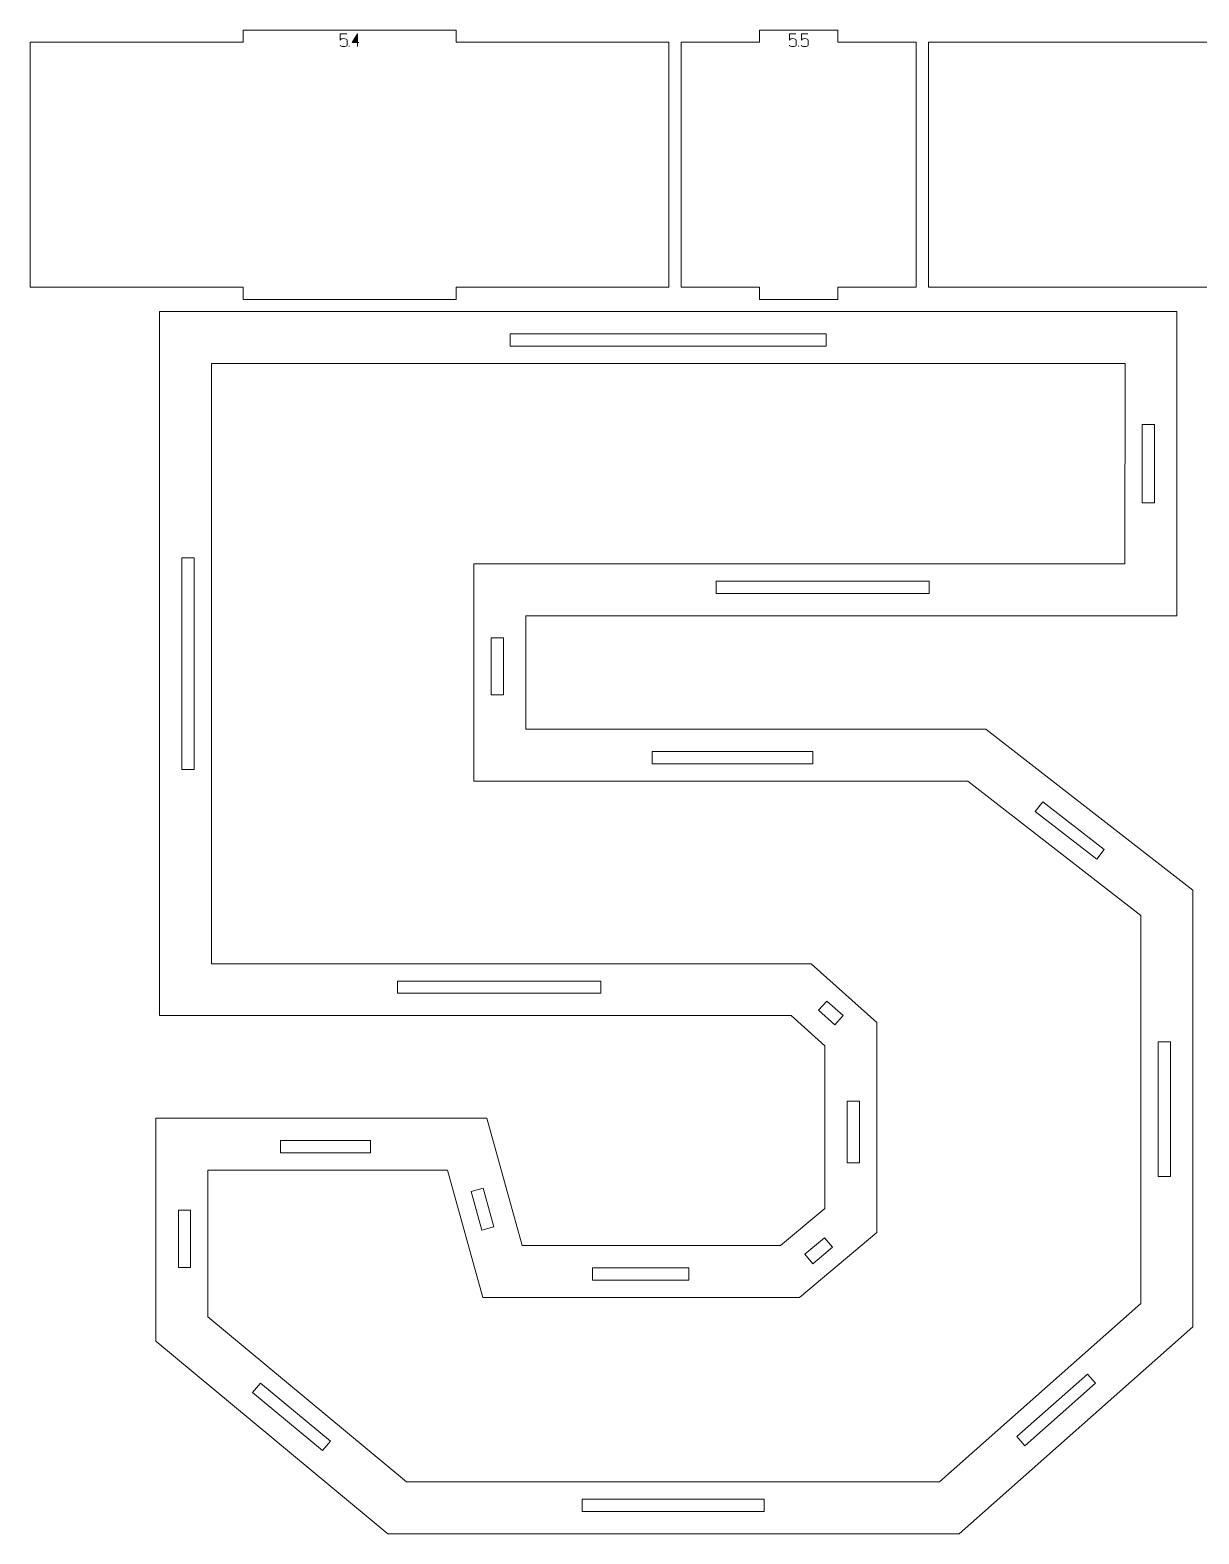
# Model space of a CAD drawing. Header units: centimetres. Extents: x -158 to 228, y -202 to 254.
# Drawn here: x 82.36 to 111, y 71.16 to 108.02 of the extents above; entities that cross this region are included whole.
import ezdxf

# ---------------------------------------------------------------- set-up
doc = ezdxf.new("R2010")
doc.units = ezdxf.units.CM
doc.header["$MEASUREMENT"] = 0
doc.layers.add('Capa 1', color=7, linetype='Continuous')

msp = doc.modelspace()

# ---------------------------------------------------------------- hatches: boundary and pattern name
at = {"layer": 'Capa 1', "true_color": 0x3e4095}
h = msp.add_hatch(color=175, dxfattribs=at)
edge = h.paths.add_edge_path()
edge.add_spline(control_points=[(90.0439, 107.61091), (90.02036, 107.61091), (90.00071, 107.61435), (89.98497, 107.62123), (89.96922, 107.62811), (89.96135, 107.63644), (89.96135, 107.64622), (89.96135, 107.63644), (89.96922, 107.62811), (89.98497, 107.62123), (90.00071, 107.61435), (90.02036, 107.61091), (90.0439, 107.61091), (90.06744, 107.61091), (90.08709, 107.61435), (90.10283, 107.62123), (90.11858, 107.62811), (90.12645, 107.63644), (90.12645, 107.64622), (90.12645, 107.64622), (90.12645, 107.77188), (90.12645, 107.77188), (90.12645, 107.78167), (90.11858, 107.79), (90.10283, 107.79688), (90.08709, 107.80376), (90.06744, 107.8072), (90.0439, 107.8072), (90.0225, 107.80536), (90.00599, 107.80291), (89.99437, 107.79986), (89.98275, 107.7968), (89.97175, 107.78747), (89.96135, 107.77188), (89.96135, 107.77188), (89.96135, 107.92735), (89.96135, 107.92735), (89.96135, 107.92735), (90.12095, 107.92735), (90.12095, 107.92735), (90.12095, 107.92735), (89.96135, 107.92735), (89.96135, 107.92735), (89.96135, 107.92735), (89.96135, 107.77188), (89.96135, 107.77188), (89.97175, 107.78747), (89.98275, 107.7968), (89.99437, 107.79986), (90.00599, 107.80291), (90.0225, 107.80536), (90.0439, 107.8072), (90.06744, 107.8072), (90.08709, 107.80376), (90.10283, 107.79688), (90.11858, 107.79), (90.12645, 107.78167), (90.12645, 107.77188), (90.12645, 107.77188), (90.12645, 107.64622), (90.12645, 107.64622), (90.12645, 107.63644), (90.11858, 107.62811), (90.10283, 107.62123), (90.08709, 107.61435), (90.06744, 107.61091), (90.0439, 107.61091)], knot_values=[0, 0, 0, 0, 0.04545455, 0.04545455, 0.04545455, 0.09090909, 0.09090909, 0.09090909, 0.13636364, 0.13636364, 0.13636364, 0.18181818, 0.18181818, 0.18181818, 0.22727273, 0.22727273, 0.22727273, 0.27272727, 0.27272727, 0.27272727, 0.31818182, 0.31818182, 0.31818182, 0.36363636, 0.36363636, 0.36363636, 0.40909091, 0.40909091, 0.40909091, 0.45454545, 0.45454545, 0.45454545, 0.5, 0.5, 0.5, 0.54545455, 0.54545455, 0.54545455, 0.59090909, 0.59090909, 0.59090909, 0.63636364, 0.63636364, 0.63636364, 0.68181818, 0.68181818, 0.68181818, 0.72727273, 0.72727273, 0.72727273, 0.77272727, 0.77272727, 0.77272727, 0.81818182, 0.81818182, 0.81818182, 0.86363636, 0.86363636, 0.86363636, 0.90909091, 0.90909091, 0.90909091, 0.95454545, 0.95454545, 0.95454545, 1, 1, 1, 1], degree=3, periodic=1)
h = msp.add_hatch(color=175, dxfattribs=at)
edge = h.paths.add_edge_path()
edge.add_spline(control_points=[(90.18148, 107.61091), (90.18148, 107.61091), (90.18148, 107.63338), (90.18148, 107.63338), (90.18148, 107.63338), (90.18148, 107.61091), (90.18148, 107.61091)], knot_values=[0, 0, 0, 0, 0.5, 0.5, 0.5, 1, 1, 1, 1], degree=3, periodic=1)
h = msp.add_hatch(color=175, dxfattribs=at)
edge = h.paths.add_edge_path()
edge.add_spline(control_points=[(90.38465, 107.71547), (90.38465, 107.71547), (90.38465, 107.92781), (90.38465, 107.92781), (90.38465, 107.92781), (90.25486, 107.71547), (90.25486, 107.71547), (90.25486, 107.71547), (90.38465, 107.71547), (90.38465, 107.71547)], knot_values=[0, 0, 0, 0, 0.33333333, 0.33333333, 0.33333333, 0.66666667, 0.66666667, 0.66666667, 1, 1, 1, 1], degree=3, periodic=1)
h = msp.add_hatch(color=175, dxfattribs=at)
edge = h.paths.add_edge_path()
edge.add_spline(control_points=[(90.38465, 107.71547), (90.38465, 107.71547), (90.38465, 107.61091), (90.38465, 107.61091), (90.38465, 107.61091), (90.38465, 107.71547), (90.38465, 107.71547), (90.38465, 107.71547), (90.25486, 107.71547), (90.25486, 107.71547), (90.25486, 107.71547), (90.38465, 107.92781), (90.38465, 107.92781), (90.38465, 107.92781), (90.38465, 107.71547), (90.38465, 107.71547), (90.38465, 107.71547), (90.41446, 107.71547), (90.41446, 107.71547), (90.41446, 107.71547), (90.38465, 107.71547), (90.38465, 107.71547)], knot_values=[0, 0, 0, 0, 0.14285714, 0.14285714, 0.14285714, 0.28571429, 0.28571429, 0.28571429, 0.42857143, 0.42857143, 0.42857143, 0.57142857, 0.57142857, 0.57142857, 0.71428571, 0.71428571, 0.71428571, 0.85714286, 0.85714286, 0.85714286, 1, 1, 1, 1], degree=3, periodic=1)
h = msp.add_hatch(color=175, dxfattribs=at)
edge = h.paths.add_edge_path()
edge.add_spline(control_points=[(101.04791, 107.61091), (101.02437, 107.61091), (101.00472, 107.61435), (100.98898, 107.62123), (100.97323, 107.62811), (100.96536, 107.63644), (100.96536, 107.64622), (100.96536, 107.63644), (100.97323, 107.62811), (100.98898, 107.62123), (101.00472, 107.61435), (101.02437, 107.61091), (101.04791, 107.61091), (101.07145, 107.61091), (101.0911, 107.61435), (101.10684, 107.62123), (101.12259, 107.62811), (101.13046, 107.63644), (101.13046, 107.64622), (101.13046, 107.64622), (101.13046, 107.77188), (101.13046, 107.77188), (101.13046, 107.78167), (101.12259, 107.79), (101.10684, 107.79688), (101.0911, 107.80376), (101.07145, 107.8072), (101.04791, 107.8072), (101.02651, 107.80536), (101.01, 107.80291), (100.99838, 107.79986), (100.98676, 107.7968), (100.97576, 107.78747), (100.96536, 107.77188), (100.96536, 107.77188), (100.96536, 107.92735), (100.96536, 107.92735), (100.96536, 107.92735), (101.12496, 107.92735), (101.12496, 107.92735), (101.12496, 107.92735), (100.96536, 107.92735), (100.96536, 107.92735), (100.96536, 107.92735), (100.96536, 107.77188), (100.96536, 107.77188), (100.97576, 107.78747), (100.98676, 107.7968), (100.99838, 107.79986), (101.01, 107.80291), (101.02651, 107.80536), (101.04791, 107.8072), (101.07145, 107.8072), (101.0911, 107.80376), (101.10684, 107.79688), (101.12259, 107.79), (101.13046, 107.78167), (101.13046, 107.77188), (101.13046, 107.77188), (101.13046, 107.64622), (101.13046, 107.64622), (101.13046, 107.63644), (101.12259, 107.62811), (101.10684, 107.62123), (101.0911, 107.61435), (101.07145, 107.61091), (101.04791, 107.61091)], knot_values=[0, 0, 0, 0, 0.04545455, 0.04545455, 0.04545455, 0.09090909, 0.09090909, 0.09090909, 0.13636364, 0.13636364, 0.13636364, 0.18181818, 0.18181818, 0.18181818, 0.22727273, 0.22727273, 0.22727273, 0.27272727, 0.27272727, 0.27272727, 0.31818182, 0.31818182, 0.31818182, 0.36363636, 0.36363636, 0.36363636, 0.40909091, 0.40909091, 0.40909091, 0.45454545, 0.45454545, 0.45454545, 0.5, 0.5, 0.5, 0.54545455, 0.54545455, 0.54545455, 0.59090909, 0.59090909, 0.59090909, 0.63636364, 0.63636364, 0.63636364, 0.68181818, 0.68181818, 0.68181818, 0.72727273, 0.72727273, 0.72727273, 0.77272727, 0.77272727, 0.77272727, 0.81818182, 0.81818182, 0.81818182, 0.86363636, 0.86363636, 0.86363636, 0.90909091, 0.90909091, 0.90909091, 0.95454545, 0.95454545, 0.95454545, 1, 1, 1, 1], degree=3, periodic=1)
h = msp.add_hatch(color=175, dxfattribs=at)
edge = h.paths.add_edge_path()
edge.add_spline(control_points=[(101.18549, 107.61091), (101.18549, 107.61091), (101.18549, 107.63338), (101.18549, 107.63338), (101.18549, 107.63338), (101.18549, 107.61091), (101.18549, 107.61091)], knot_values=[0, 0, 0, 0, 0.5, 0.5, 0.5, 1, 1, 1, 1], degree=3, periodic=1)
h = msp.add_hatch(color=175, dxfattribs=at)
edge = h.paths.add_edge_path()
edge.add_spline(control_points=[(101.34142, 107.61091), (101.31788, 107.61091), (101.29823, 107.61435), (101.28249, 107.62123), (101.26674, 107.62811), (101.25887, 107.63644), (101.25887, 107.64622), (101.25887, 107.63644), (101.26674, 107.62811), (101.28249, 107.62123), (101.29823, 107.61435), (101.31788, 107.61091), (101.34142, 107.61091), (101.36496, 107.61091), (101.38461, 107.61435), (101.40035, 107.62123), (101.4161, 107.62811), (101.42397, 107.63644), (101.42397, 107.64622), (101.42397, 107.64622), (101.42397, 107.77188), (101.42397, 107.77188), (101.42397, 107.78167), (101.4161, 107.79), (101.40035, 107.79688), (101.38461, 107.80376), (101.36496, 107.8072), (101.34142, 107.8072), (101.32002, 107.80536), (101.30351, 107.80291), (101.29189, 107.79986), (101.28027, 107.7968), (101.26927, 107.78747), (101.25887, 107.77188), (101.25887, 107.77188), (101.25887, 107.92735), (101.25887, 107.92735), (101.25887, 107.92735), (101.41847, 107.92735), (101.41847, 107.92735), (101.41847, 107.92735), (101.25887, 107.92735), (101.25887, 107.92735), (101.25887, 107.92735), (101.25887, 107.77188), (101.25887, 107.77188), (101.26927, 107.78747), (101.28027, 107.7968), (101.29189, 107.79986), (101.30351, 107.80291), (101.32002, 107.80536), (101.34142, 107.8072), (101.36496, 107.8072), (101.38461, 107.80376), (101.40035, 107.79688), (101.4161, 107.79), (101.42397, 107.78167), (101.42397, 107.77188), (101.42397, 107.77188), (101.42397, 107.64622), (101.42397, 107.64622), (101.42397, 107.63644), (101.4161, 107.62811), (101.40035, 107.62123), (101.38461, 107.61435), (101.36496, 107.61091), (101.34142, 107.61091)], knot_values=[0, 0, 0, 0, 0.04545455, 0.04545455, 0.04545455, 0.09090909, 0.09090909, 0.09090909, 0.13636364, 0.13636364, 0.13636364, 0.18181818, 0.18181818, 0.18181818, 0.22727273, 0.22727273, 0.22727273, 0.27272727, 0.27272727, 0.27272727, 0.31818182, 0.31818182, 0.31818182, 0.36363636, 0.36363636, 0.36363636, 0.40909091, 0.40909091, 0.40909091, 0.45454545, 0.45454545, 0.45454545, 0.5, 0.5, 0.5, 0.54545455, 0.54545455, 0.54545455, 0.59090909, 0.59090909, 0.59090909, 0.63636364, 0.63636364, 0.63636364, 0.68181818, 0.68181818, 0.68181818, 0.72727273, 0.72727273, 0.72727273, 0.77272727, 0.77272727, 0.77272727, 0.81818182, 0.81818182, 0.81818182, 0.86363636, 0.86363636, 0.86363636, 0.90909091, 0.90909091, 0.90909091, 0.95454545, 0.95454545, 0.95454545, 1, 1, 1, 1], degree=3, periodic=1)

# ---------------------------------------------------------------- linework, layer by layer
at = {"layer": 'Capa 1', "color": 240, "lineweight": 9}
for points, knots in [([(82.36091, 107.71731), (82.36091, 107.71731), (82.36091, 101.71731), (82.36091, 101.71731), (82.36091, 101.71731), (87.57891, 101.71731), (87.57891, 101.71731), (87.57891, 101.71731), (87.57891, 101.41731), (87.57891, 101.41731), (87.57891, 101.41731), (92.79691, 101.41731), (92.79691, 101.41731), (92.79691, 101.41731), (92.79691, 101.71731), (92.79691, 101.71731), (92.79691, 101.71731), (98.0149, 101.71731), (98.0149, 101.71731), (98.0149, 101.71731), (98.0149, 107.71731), (98.0149, 107.71731), (98.0149, 107.71731), (92.79691, 107.71731), (92.79691, 107.71731), (92.79691, 107.71731), (92.79691, 108.01731), (92.79691, 108.01731), (92.79691, 108.01731), (87.57891, 108.01731), (87.57891, 108.01731), (87.57891, 108.01731), (87.57891, 107.71731), (87.57891, 107.71731), (87.57891, 107.71731), (82.36091, 107.71731), (82.36091, 107.71731)], [0, 0, 0, 0, 0.08333333, 0.08333333, 0.08333333, 0.16666667, 0.16666667, 0.16666667, 0.25, 0.25, 0.25, 0.33333333, 0.33333333, 0.33333333, 0.41666667, 0.41666667, 0.41666667, 0.5, 0.5, 0.5, 0.58333333, 0.58333333, 0.58333333, 0.66666667, 0.66666667, 0.66666667, 0.75, 0.75, 0.75, 0.83333333, 0.83333333, 0.83333333, 0.91666667, 0.91666667, 0.91666667, 1, 1, 1, 1]), ([(98.3149, 107.71731), (98.3149, 107.71731), (98.3149, 101.71731), (98.3149, 101.71731), (98.3149, 101.71731), (100.23475, 101.71731), (100.23475, 101.71731), (100.23475, 101.71731), (100.23475, 101.41731), (100.23475, 101.41731), (100.23475, 101.41731), (102.15459, 101.41731), (102.15459, 101.41731), (102.15459, 101.41731), (102.15459, 101.71731), (102.15459, 101.71731), (102.15459, 101.71731), (104.07443, 101.71731), (104.07443, 101.71731), (104.07443, 101.71731), (104.07443, 107.71731), (104.07443, 107.71731), (104.07443, 107.71731), (102.15459, 107.71731), (102.15459, 107.71731), (102.15459, 107.71731), (102.15459, 108.01731), (102.15459, 108.01731), (102.15459, 108.01731), (100.23475, 108.01731), (100.23475, 108.01731), (100.23475, 108.01731), (100.23475, 107.71731), (100.23475, 107.71731), (100.23475, 107.71731), (98.3149, 107.71731), (98.3149, 107.71731)], [0, 0, 0, 0, 0.08333333, 0.08333333, 0.08333333, 0.16666667, 0.16666667, 0.16666667, 0.25, 0.25, 0.25, 0.33333333, 0.33333333, 0.33333333, 0.41666667, 0.41666667, 0.41666667, 0.5, 0.5, 0.5, 0.58333333, 0.58333333, 0.58333333, 0.66666667, 0.66666667, 0.66666667, 0.75, 0.75, 0.75, 0.83333333, 0.83333333, 0.83333333, 0.91666667, 0.91666667, 0.91666667, 1, 1, 1, 1]), ([(104.37443, 107.71731), (104.37443, 107.71731), (104.37443, 101.71731), (104.37443, 101.71731), (104.37443, 101.71731), (112.11887, 101.71731), (112.11887, 101.71731), (112.11887, 101.71731), (112.11887, 101.41731), (112.11887, 101.41731), (112.11887, 101.41731), (119.86331, 101.41731), (119.86331, 101.41731), (119.86331, 101.41731), (119.86331, 101.71731), (119.86331, 101.71731), (119.86331, 101.71731), (127.60774, 101.71731), (127.60774, 101.71731), (127.60774, 101.71731), (127.60774, 107.71731), (127.60774, 107.71731), (127.60774, 107.71731), (119.86331, 107.71731), (119.86331, 107.71731), (119.86331, 107.71731), (119.86331, 108.01731), (119.86331, 108.01731), (119.86331, 108.01731), (112.11887, 108.01731), (112.11887, 108.01731), (112.11887, 108.01731), (112.11887, 107.71731), (112.11887, 107.71731), (112.11887, 107.71731), (104.37443, 107.71731), (104.37443, 107.71731)], [0, 0, 0, 0, 0.08333333, 0.08333333, 0.08333333, 0.16666667, 0.16666667, 0.16666667, 0.25, 0.25, 0.25, 0.33333333, 0.33333333, 0.33333333, 0.41666667, 0.41666667, 0.41666667, 0.5, 0.5, 0.5, 0.58333333, 0.58333333, 0.58333333, 0.66666667, 0.66666667, 0.66666667, 0.75, 0.75, 0.75, 0.83333333, 0.83333333, 0.83333333, 0.91666667, 0.91666667, 0.91666667, 1, 1, 1, 1]), ([(110.84954, 86.94112), (110.84954, 86.94112), (110.84954, 76.23311), (110.84954, 76.23311), (110.84954, 76.23311), (105.12704, 71.16089), (105.12704, 71.16089), (105.12704, 71.16089), (91.12426, 71.16089), (91.12426, 71.16089), (91.12426, 71.16089), (85.44511, 75.88629), (85.44511, 75.88629), (85.44511, 75.88629), (85.44511, 81.34868), (85.44511, 81.34868), (85.44511, 81.34868), (93.55199, 81.34868), (93.55199, 81.34868), (93.55199, 81.34868), (94.41903, 78.22732), (94.41903, 78.22732), (94.41903, 78.22732), (100.74846, 78.22732), (100.74846, 78.22732), (100.74846, 78.22732), (101.83227, 79.13771), (101.83227, 79.13771), (101.83227, 79.13771), (101.83227, 83.12612), (101.83227, 83.12612), (101.83227, 83.12612), (101.00858, 83.86311), (101.00858, 83.86311), (101.00858, 83.86311), (85.53182, 83.86311), (85.53182, 83.86311), (85.53182, 83.86311), (85.53182, 101.11731), (85.53182, 101.11731), (85.53182, 101.11731), (110.46255, 101.11731), (110.46255, 101.11731), (110.46255, 101.11731), (110.45937, 93.66072), (110.45937, 93.66072), (110.45937, 93.66072), (94.50574, 93.66072), (94.50574, 93.66072), (94.50574, 93.66072), (94.50574, 90.88618), (94.50574, 90.88618), (94.50574, 90.88618), (105.77733, 90.88618), (105.77733, 90.88618), (105.77733, 90.88618), (110.84954, 86.94112), (110.84954, 86.94112)], [0, 0, 0, 0, 0.05263158, 0.05263158, 0.05263158, 0.10526316, 0.10526316, 0.10526316, 0.15789474, 0.15789474, 0.15789474, 0.21052632, 0.21052632, 0.21052632, 0.26315789, 0.26315789, 0.26315789, 0.31578947, 0.31578947, 0.31578947, 0.36842105, 0.36842105, 0.36842105, 0.42105263, 0.42105263, 0.42105263, 0.47368421, 0.47368421, 0.47368421, 0.52631579, 0.52631579, 0.52631579, 0.57894737, 0.57894737, 0.57894737, 0.63157895, 0.63157895, 0.63157895, 0.68421053, 0.68421053, 0.68421053, 0.73684211, 0.73684211, 0.73684211, 0.78947368, 0.78947368, 0.78947368, 0.84210526, 0.84210526, 0.84210526, 0.89473684, 0.89473684, 0.89473684, 0.94736842, 0.94736842, 0.94736842, 1, 1, 1, 1]), ([(94.12479, 100.26878), (94.12479, 100.26878), (101.86922, 100.26878), (101.86922, 100.26878), (101.86922, 100.26878), (101.86922, 100.56878), (101.86922, 100.56878), (101.86922, 100.56878), (94.12479, 100.56878), (94.12479, 100.56878), (94.12479, 100.56878), (94.12479, 100.26878), (94.12479, 100.26878)], [0, 0, 0, 0, 0.25, 0.25, 0.25, 0.5, 0.5, 0.5, 0.75, 0.75, 0.75, 1, 1, 1, 1]), ([(109.57675, 86.31862), (109.57675, 86.31862), (105.34063, 89.61339), (105.34063, 89.61339), (105.34063, 89.61339), (93.23295, 89.61339), (93.23295, 89.61339), (93.23295, 89.61339), (93.23295, 94.93351), (93.23295, 94.93351), (93.23295, 94.93351), (109.18712, 94.93351), (109.18712, 94.93351), (109.18712, 94.93351), (109.18922, 99.84452), (109.18922, 99.84452), (109.18922, 99.84452), (86.80461, 99.84452), (86.80461, 99.84452), (86.80461, 99.84452), (86.80461, 85.1359), (86.80461, 85.1359), (86.80461, 85.1359), (101.49487, 85.1359), (101.49487, 85.1359), (101.49487, 85.1359), (103.10506, 83.6952), (103.10506, 83.6952), (103.10506, 83.6952), (103.10506, 78.5446), (103.10506, 78.5446), (103.10506, 78.5446), (101.21209, 76.95453), (101.21209, 76.95453), (101.21209, 76.95453), (93.4516, 76.95453), (93.4516, 76.95453), (93.4516, 76.95453), (92.58456, 80.07589), (92.58456, 80.07589), (92.58456, 80.07589), (86.7179, 80.07589), (86.7179, 80.07589), (86.7179, 80.07589), (86.7179, 76.48302), (86.7179, 76.48302), (86.7179, 76.48302), (91.58453, 72.43368), (91.58453, 72.43368), (91.58453, 72.43368), (104.64415, 72.43368), (104.64415, 72.43368), (104.64415, 72.43368), (109.57675, 76.80576), (109.57675, 76.80576), (109.57675, 76.80576), (109.57675, 86.31862), (109.57675, 86.31862)], [0, 0, 0, 0, 0.05263158, 0.05263158, 0.05263158, 0.10526316, 0.10526316, 0.10526316, 0.15789474, 0.15789474, 0.15789474, 0.21052632, 0.21052632, 0.21052632, 0.26315789, 0.26315789, 0.26315789, 0.31578947, 0.31578947, 0.31578947, 0.36842105, 0.36842105, 0.36842105, 0.42105263, 0.42105263, 0.42105263, 0.47368421, 0.47368421, 0.47368421, 0.52631579, 0.52631579, 0.52631579, 0.57894737, 0.57894737, 0.57894737, 0.63157895, 0.63157895, 0.63157895, 0.68421053, 0.68421053, 0.68421053, 0.73684211, 0.73684211, 0.73684211, 0.78947368, 0.78947368, 0.78947368, 0.84210526, 0.84210526, 0.84210526, 0.89473684, 0.89473684, 0.89473684, 0.94736842, 0.94736842, 0.94736842, 1, 1, 1, 1]), ([(109.61284, 98.34894), (109.61284, 98.34894), (109.61202, 96.42909), (109.61202, 96.42909), (109.61202, 96.42909), (109.91202, 96.42897), (109.91202, 96.42897), (109.91202, 96.42897), (109.91284, 98.34881), (109.91284, 98.34881), (109.91284, 98.34881), (109.61284, 98.34894), (109.61284, 98.34894)], [0, 0, 0, 0, 0.25, 0.25, 0.25, 0.5, 0.5, 0.5, 0.75, 0.75, 0.75, 1, 1, 1, 1]), ([(86.38035, 89.89735), (86.38035, 89.89735), (86.38035, 95.08307), (86.38035, 95.08307), (86.38035, 95.08307), (86.08035, 95.08307), (86.08035, 95.08307), (86.08035, 95.08307), (86.08035, 89.89735), (86.08035, 89.89735), (86.08035, 89.89735), (86.38035, 89.89735), (86.38035, 89.89735)], [0, 0, 0, 0, 0.25, 0.25, 0.25, 0.5, 0.5, 0.5, 0.75, 0.75, 0.75, 1, 1, 1, 1]), ([(104.3932, 94.50925), (104.3932, 94.50925), (99.17521, 94.50925), (99.17521, 94.50925), (99.17521, 94.50925), (99.17521, 94.20925), (99.17521, 94.20925), (99.17521, 94.20925), (104.3932, 94.20925), (104.3932, 94.20925), (104.3932, 94.20925), (104.3932, 94.50925), (104.3932, 94.50925)], [0, 0, 0, 0, 0.25, 0.25, 0.25, 0.5, 0.5, 0.5, 0.75, 0.75, 0.75, 1, 1, 1, 1]), ([(93.65721, 93.11872), (93.65721, 93.11872), (93.65721, 91.72818), (93.65721, 91.72818), (93.65721, 91.72818), (93.95721, 91.72818), (93.95721, 91.72818), (93.95721, 91.72818), (93.95721, 93.11872), (93.95721, 93.11872), (93.95721, 93.11872), (93.65721, 93.11872), (93.65721, 93.11872)], [0, 0, 0, 0, 0.25, 0.25, 0.25, 0.5, 0.5, 0.5, 0.75, 0.75, 0.75, 1, 1, 1, 1]), ([(97.6002, 90.03765), (97.6002, 90.03765), (101.5432, 90.03765), (101.5432, 90.03765), (101.5432, 90.03765), (101.5432, 90.33765), (101.5432, 90.33765), (101.5432, 90.33765), (97.6002, 90.33765), (97.6002, 90.33765), (97.6002, 90.33765), (97.6002, 90.03765), (97.6002, 90.03765)], [0, 0, 0, 0, 0.25, 0.25, 0.25, 0.5, 0.5, 0.5, 0.75, 0.75, 0.75, 1, 1, 1, 1]), ([(106.99113, 88.86714), (106.99113, 88.86714), (108.49607, 87.69663), (108.49607, 87.69663), (108.49607, 87.69663), (108.68025, 87.93344), (108.68025, 87.93344), (108.68025, 87.93344), (107.17531, 89.10395), (107.17531, 89.10395), (107.17531, 89.10395), (106.99113, 88.86714), (106.99113, 88.86714)], [0, 0, 0, 0, 0.25, 0.25, 0.25, 0.5, 0.5, 0.5, 0.75, 0.75, 0.75, 1, 1, 1, 1]), ([(96.34863, 84.71164), (96.34863, 84.71164), (91.36449, 84.71164), (91.36449, 84.71164), (91.36449, 84.71164), (91.36449, 84.41164), (91.36449, 84.41164), (91.36449, 84.41164), (96.34863, 84.41164), (96.34863, 84.41164), (96.34863, 84.41164), (96.34863, 84.71164), (96.34863, 84.71164)], [0, 0, 0, 0, 0.25, 0.25, 0.25, 0.5, 0.5, 0.5, 0.75, 0.75, 0.75, 1, 1, 1, 1]), ([(102.28115, 83.86309), (102.28115, 83.86309), (101.8815, 84.22067), (101.8815, 84.22067), (101.8815, 84.22067), (101.68146, 83.9971), (101.68146, 83.9971), (101.68146, 83.9971), (102.08111, 83.63952), (102.08111, 83.63952), (102.08111, 83.63952), (102.28115, 83.86309), (102.28115, 83.86309)], [0, 0, 0, 0, 0.25, 0.25, 0.25, 0.5, 0.5, 0.5, 0.75, 0.75, 0.75, 1, 1, 1, 1]), ([(110.00101, 83.22237), (110.00101, 83.22237), (110.00101, 79.91863), (110.00101, 79.91863), (110.00101, 79.91863), (110.30101, 79.91863), (110.30101, 79.91863), (110.30101, 79.91863), (110.30101, 83.22237), (110.30101, 83.22237), (110.30101, 83.22237), (110.00101, 83.22237), (110.00101, 83.22237)], [0, 0, 0, 0, 0.25, 0.25, 0.25, 0.5, 0.5, 0.5, 0.75, 0.75, 0.75, 1, 1, 1, 1]), ([(102.6808, 80.25551), (102.6808, 80.25551), (102.6808, 81.76872), (102.6808, 81.76872), (102.6808, 81.76872), (102.3808, 81.76872), (102.3808, 81.76872), (102.3808, 81.76872), (102.3808, 80.25551), (102.3808, 80.25551), (102.3808, 80.25551), (102.6808, 80.25551), (102.6808, 80.25551)], [0, 0, 0, 0, 0.25, 0.25, 0.25, 0.5, 0.5, 0.5, 0.75, 0.75, 0.75, 1, 1, 1, 1]), ([(88.4981, 80.50015), (88.4981, 80.50015), (90.70257, 80.50015), (90.70257, 80.50015), (90.70257, 80.50015), (90.70257, 80.80015), (90.70257, 80.80015), (90.70257, 80.80015), (88.4981, 80.80015), (88.4981, 80.80015), (88.4981, 80.80015), (88.4981, 80.50015), (88.4981, 80.50015)], [0, 0, 0, 0, 0.25, 0.25, 0.25, 0.5, 0.5, 0.5, 0.75, 0.75, 0.75, 1, 1, 1, 1]), ([(93.17026, 79.55253), (93.17026, 79.55253), (93.43348, 78.60492), (93.43348, 78.60492), (93.43348, 78.60492), (93.72254, 78.68521), (93.72254, 78.68521), (93.72254, 78.68521), (93.45931, 79.63283), (93.45931, 79.63283), (93.45931, 79.63283), (93.17026, 79.55253), (93.17026, 79.55253)], [0, 0, 0, 0, 0.25, 0.25, 0.25, 0.5, 0.5, 0.5, 0.75, 0.75, 0.75, 1, 1, 1, 1]), ([(86.29364, 77.68946), (86.29364, 77.68946), (86.29364, 79.0948), (86.29364, 79.0948), (86.29364, 79.0948), (85.99364, 79.0948), (85.99364, 79.0948), (85.99364, 79.0948), (85.99364, 77.68946), (85.99364, 77.68946), (85.99364, 77.68946), (86.29364, 77.68946), (86.29364, 77.68946)], [0, 0, 0, 0, 0.25, 0.25, 0.25, 0.5, 0.5, 0.5, 0.75, 0.75, 0.75, 1, 1, 1, 1]), ([(101.54, 77.78404), (101.54, 77.78404), (102.02245, 78.1893), (102.02245, 78.1893), (102.02245, 78.1893), (101.8295, 78.41901), (101.8295, 78.41901), (101.8295, 78.41901), (101.34705, 78.01376), (101.34705, 78.01376), (101.34705, 78.01376), (101.54, 77.78404), (101.54, 77.78404)], [0, 0, 0, 0, 0.25, 0.25, 0.25, 0.5, 0.5, 0.5, 0.75, 0.75, 0.75, 1, 1, 1, 1]), ([(96.13758, 77.37879), (96.13758, 77.37879), (98.50109, 77.37879), (98.50109, 77.37879), (98.50109, 77.37879), (98.50109, 77.67879), (98.50109, 77.67879), (98.50109, 77.67879), (96.13758, 77.67879), (96.13758, 77.67879), (96.13758, 77.67879), (96.13758, 77.37879), (96.13758, 77.37879)], [0, 0, 0, 0, 0.25, 0.25, 0.25, 0.5, 0.5, 0.5, 0.75, 0.75, 0.75, 1, 1, 1, 1]), ([(89.71862, 73.43432), (89.71862, 73.43432), (88.00613, 74.85921), (88.00613, 74.85921), (88.00613, 74.85921), (87.81425, 74.6286), (87.81425, 74.6286), (87.81425, 74.6286), (89.52674, 73.20371), (89.52674, 73.20371), (89.52674, 73.20371), (89.71862, 73.43432), (89.71862, 73.43432)], [0, 0, 0, 0, 0.25, 0.25, 0.25, 0.5, 0.5, 0.5, 0.75, 0.75, 0.75, 1, 1, 1, 1]), ([(108.26904, 75.07973), (108.26904, 75.07973), (106.53708, 73.54457), (106.53708, 73.54457), (106.53708, 73.54457), (106.73607, 73.32007), (106.73607, 73.32007), (106.73607, 73.32007), (108.46804, 74.85522), (108.46804, 74.85522), (108.46804, 74.85522), (108.26904, 75.07973), (108.26904, 75.07973)], [0, 0, 0, 0, 0.25, 0.25, 0.25, 0.5, 0.5, 0.5, 0.75, 0.75, 0.75, 1, 1, 1, 1]), ([(100.34711, 72.00942), (100.34711, 72.00942), (95.88911, 72.00942), (95.88911, 72.00942), (95.88911, 72.00942), (95.88911, 71.70942), (95.88911, 71.70942), (95.88911, 71.70942), (100.34711, 71.70942), (100.34711, 71.70942), (100.34711, 71.70942), (100.34711, 72.00942), (100.34711, 72.00942)], [0, 0, 0, 0, 0.25, 0.25, 0.25, 0.5, 0.5, 0.5, 0.75, 0.75, 0.75, 1, 1, 1, 1])]:
    msp.add_open_spline(points, degree=3, knots=knots, dxfattribs=at)
at = {"layer": 'Capa 1', "color": 114, "lineweight": 9}
for points, knots in [([(90.0439, 107.61091), (90.02036, 107.61091), (90.00071, 107.61435), (89.98497, 107.62123), (89.96922, 107.62811), (89.96135, 107.63644), (89.96135, 107.64622), (89.96135, 107.63644), (89.96922, 107.62811), (89.98497, 107.62123), (90.00071, 107.61435), (90.02036, 107.61091), (90.0439, 107.61091), (90.06744, 107.61091), (90.08709, 107.61435), (90.10283, 107.62123), (90.11858, 107.62811), (90.12645, 107.63644), (90.12645, 107.64622), (90.12645, 107.64622), (90.12645, 107.77188), (90.12645, 107.77188), (90.12645, 107.78167), (90.11858, 107.79), (90.10283, 107.79688), (90.08709, 107.80376), (90.06744, 107.8072), (90.0439, 107.8072), (90.0225, 107.80536), (90.00599, 107.80291), (89.99437, 107.79986), (89.98275, 107.7968), (89.97175, 107.78747), (89.96135, 107.77188), (89.96135, 107.77188), (89.96135, 107.92735), (89.96135, 107.92735), (89.96135, 107.92735), (90.12095, 107.92735), (90.12095, 107.92735), (90.12095, 107.92735), (89.96135, 107.92735), (89.96135, 107.92735), (89.96135, 107.92735), (89.96135, 107.77188), (89.96135, 107.77188), (89.97175, 107.78747), (89.98275, 107.7968), (89.99437, 107.79986), (90.00599, 107.80291), (90.0225, 107.80536), (90.0439, 107.8072), (90.06744, 107.8072), (90.08709, 107.80376), (90.10283, 107.79688), (90.11858, 107.79), (90.12645, 107.78167), (90.12645, 107.77188), (90.12645, 107.77188), (90.12645, 107.64622), (90.12645, 107.64622), (90.12645, 107.63644), (90.11858, 107.62811), (90.10283, 107.62123), (90.08709, 107.61435), (90.06744, 107.61091), (90.0439, 107.61091)], [0, 0, 0, 0, 0.04545455, 0.04545455, 0.04545455, 0.09090909, 0.09090909, 0.09090909, 0.13636364, 0.13636364, 0.13636364, 0.18181818, 0.18181818, 0.18181818, 0.22727273, 0.22727273, 0.22727273, 0.27272727, 0.27272727, 0.27272727, 0.31818182, 0.31818182, 0.31818182, 0.36363636, 0.36363636, 0.36363636, 0.40909091, 0.40909091, 0.40909091, 0.45454545, 0.45454545, 0.45454545, 0.5, 0.5, 0.5, 0.54545455, 0.54545455, 0.54545455, 0.59090909, 0.59090909, 0.59090909, 0.63636364, 0.63636364, 0.63636364, 0.68181818, 0.68181818, 0.68181818, 0.72727273, 0.72727273, 0.72727273, 0.77272727, 0.77272727, 0.77272727, 0.81818182, 0.81818182, 0.81818182, 0.86363636, 0.86363636, 0.86363636, 0.90909091, 0.90909091, 0.90909091, 0.95454545, 0.95454545, 0.95454545, 1, 1, 1, 1]), ([(90.18148, 107.61091), (90.18148, 107.61091), (90.18148, 107.63338), (90.18148, 107.63338), (90.18148, 107.63338), (90.18148, 107.61091), (90.18148, 107.61091)], [0, 0, 0, 0, 0.5, 0.5, 0.5, 1, 1, 1, 1]), ([(90.38465, 107.71547), (90.38465, 107.71547), (90.38465, 107.92781), (90.38465, 107.92781), (90.38465, 107.92781), (90.25486, 107.71547), (90.25486, 107.71547), (90.25486, 107.71547), (90.38465, 107.71547), (90.38465, 107.71547)], [0, 0, 0, 0, 0.33333333, 0.33333333, 0.33333333, 0.66666667, 0.66666667, 0.66666667, 1, 1, 1, 1]), ([(90.38465, 107.71547), (90.38465, 107.71547), (90.38465, 107.61091), (90.38465, 107.61091), (90.38465, 107.61091), (90.38465, 107.71547), (90.38465, 107.71547), (90.38465, 107.71547), (90.25486, 107.71547), (90.25486, 107.71547), (90.25486, 107.71547), (90.38465, 107.92781), (90.38465, 107.92781), (90.38465, 107.92781), (90.38465, 107.71547), (90.38465, 107.71547), (90.38465, 107.71547), (90.41446, 107.71547), (90.41446, 107.71547), (90.41446, 107.71547), (90.38465, 107.71547), (90.38465, 107.71547)], [0, 0, 0, 0, 0.14285714, 0.14285714, 0.14285714, 0.28571429, 0.28571429, 0.28571429, 0.42857143, 0.42857143, 0.42857143, 0.57142857, 0.57142857, 0.57142857, 0.71428571, 0.71428571, 0.71428571, 0.85714286, 0.85714286, 0.85714286, 1, 1, 1, 1]), ([(101.04791, 107.61091), (101.02437, 107.61091), (101.00472, 107.61435), (100.98898, 107.62123), (100.97323, 107.62811), (100.96536, 107.63644), (100.96536, 107.64622), (100.96536, 107.63644), (100.97323, 107.62811), (100.98898, 107.62123), (101.00472, 107.61435), (101.02437, 107.61091), (101.04791, 107.61091), (101.07145, 107.61091), (101.0911, 107.61435), (101.10684, 107.62123), (101.12259, 107.62811), (101.13046, 107.63644), (101.13046, 107.64622), (101.13046, 107.64622), (101.13046, 107.77188), (101.13046, 107.77188), (101.13046, 107.78167), (101.12259, 107.79), (101.10684, 107.79688), (101.0911, 107.80376), (101.07145, 107.8072), (101.04791, 107.8072), (101.02651, 107.80536), (101.01, 107.80291), (100.99838, 107.79986), (100.98676, 107.7968), (100.97576, 107.78747), (100.96536, 107.77188), (100.96536, 107.77188), (100.96536, 107.92735), (100.96536, 107.92735), (100.96536, 107.92735), (101.12496, 107.92735), (101.12496, 107.92735), (101.12496, 107.92735), (100.96536, 107.92735), (100.96536, 107.92735), (100.96536, 107.92735), (100.96536, 107.77188), (100.96536, 107.77188), (100.97576, 107.78747), (100.98676, 107.7968), (100.99838, 107.79986), (101.01, 107.80291), (101.02651, 107.80536), (101.04791, 107.8072), (101.07145, 107.8072), (101.0911, 107.80376), (101.10684, 107.79688), (101.12259, 107.79), (101.13046, 107.78167), (101.13046, 107.77188), (101.13046, 107.77188), (101.13046, 107.64622), (101.13046, 107.64622), (101.13046, 107.63644), (101.12259, 107.62811), (101.10684, 107.62123), (101.0911, 107.61435), (101.07145, 107.61091), (101.04791, 107.61091)], [0, 0, 0, 0, 0.04545455, 0.04545455, 0.04545455, 0.09090909, 0.09090909, 0.09090909, 0.13636364, 0.13636364, 0.13636364, 0.18181818, 0.18181818, 0.18181818, 0.22727273, 0.22727273, 0.22727273, 0.27272727, 0.27272727, 0.27272727, 0.31818182, 0.31818182, 0.31818182, 0.36363636, 0.36363636, 0.36363636, 0.40909091, 0.40909091, 0.40909091, 0.45454545, 0.45454545, 0.45454545, 0.5, 0.5, 0.5, 0.54545455, 0.54545455, 0.54545455, 0.59090909, 0.59090909, 0.59090909, 0.63636364, 0.63636364, 0.63636364, 0.68181818, 0.68181818, 0.68181818, 0.72727273, 0.72727273, 0.72727273, 0.77272727, 0.77272727, 0.77272727, 0.81818182, 0.81818182, 0.81818182, 0.86363636, 0.86363636, 0.86363636, 0.90909091, 0.90909091, 0.90909091, 0.95454545, 0.95454545, 0.95454545, 1, 1, 1, 1]), ([(101.18549, 107.61091), (101.18549, 107.61091), (101.18549, 107.63338), (101.18549, 107.63338), (101.18549, 107.63338), (101.18549, 107.61091), (101.18549, 107.61091)], [0, 0, 0, 0, 0.5, 0.5, 0.5, 1, 1, 1, 1]), ([(101.34142, 107.61091), (101.31788, 107.61091), (101.29823, 107.61435), (101.28249, 107.62123), (101.26674, 107.62811), (101.25887, 107.63644), (101.25887, 107.64622), (101.25887, 107.63644), (101.26674, 107.62811), (101.28249, 107.62123), (101.29823, 107.61435), (101.31788, 107.61091), (101.34142, 107.61091), (101.36496, 107.61091), (101.38461, 107.61435), (101.40035, 107.62123), (101.4161, 107.62811), (101.42397, 107.63644), (101.42397, 107.64622), (101.42397, 107.64622), (101.42397, 107.77188), (101.42397, 107.77188), (101.42397, 107.78167), (101.4161, 107.79), (101.40035, 107.79688), (101.38461, 107.80376), (101.36496, 107.8072), (101.34142, 107.8072), (101.32002, 107.80536), (101.30351, 107.80291), (101.29189, 107.79986), (101.28027, 107.7968), (101.26927, 107.78747), (101.25887, 107.77188), (101.25887, 107.77188), (101.25887, 107.92735), (101.25887, 107.92735), (101.25887, 107.92735), (101.41847, 107.92735), (101.41847, 107.92735), (101.41847, 107.92735), (101.25887, 107.92735), (101.25887, 107.92735), (101.25887, 107.92735), (101.25887, 107.77188), (101.25887, 107.77188), (101.26927, 107.78747), (101.28027, 107.7968), (101.29189, 107.79986), (101.30351, 107.80291), (101.32002, 107.80536), (101.34142, 107.8072), (101.36496, 107.8072), (101.38461, 107.80376), (101.40035, 107.79688), (101.4161, 107.79), (101.42397, 107.78167), (101.42397, 107.77188), (101.42397, 107.77188), (101.42397, 107.64622), (101.42397, 107.64622), (101.42397, 107.63644), (101.4161, 107.62811), (101.40035, 107.62123), (101.38461, 107.61435), (101.36496, 107.61091), (101.34142, 107.61091)], [0, 0, 0, 0, 0.04545455, 0.04545455, 0.04545455, 0.09090909, 0.09090909, 0.09090909, 0.13636364, 0.13636364, 0.13636364, 0.18181818, 0.18181818, 0.18181818, 0.22727273, 0.22727273, 0.22727273, 0.27272727, 0.27272727, 0.27272727, 0.31818182, 0.31818182, 0.31818182, 0.36363636, 0.36363636, 0.36363636, 0.40909091, 0.40909091, 0.40909091, 0.45454545, 0.45454545, 0.45454545, 0.5, 0.5, 0.5, 0.54545455, 0.54545455, 0.54545455, 0.59090909, 0.59090909, 0.59090909, 0.63636364, 0.63636364, 0.63636364, 0.68181818, 0.68181818, 0.68181818, 0.72727273, 0.72727273, 0.72727273, 0.77272727, 0.77272727, 0.77272727, 0.81818182, 0.81818182, 0.81818182, 0.86363636, 0.86363636, 0.86363636, 0.90909091, 0.90909091, 0.90909091, 0.95454545, 0.95454545, 0.95454545, 1, 1, 1, 1])]:
    msp.add_open_spline(points, degree=3, knots=knots, dxfattribs=at)

doc.saveas('drawing.dxf')
